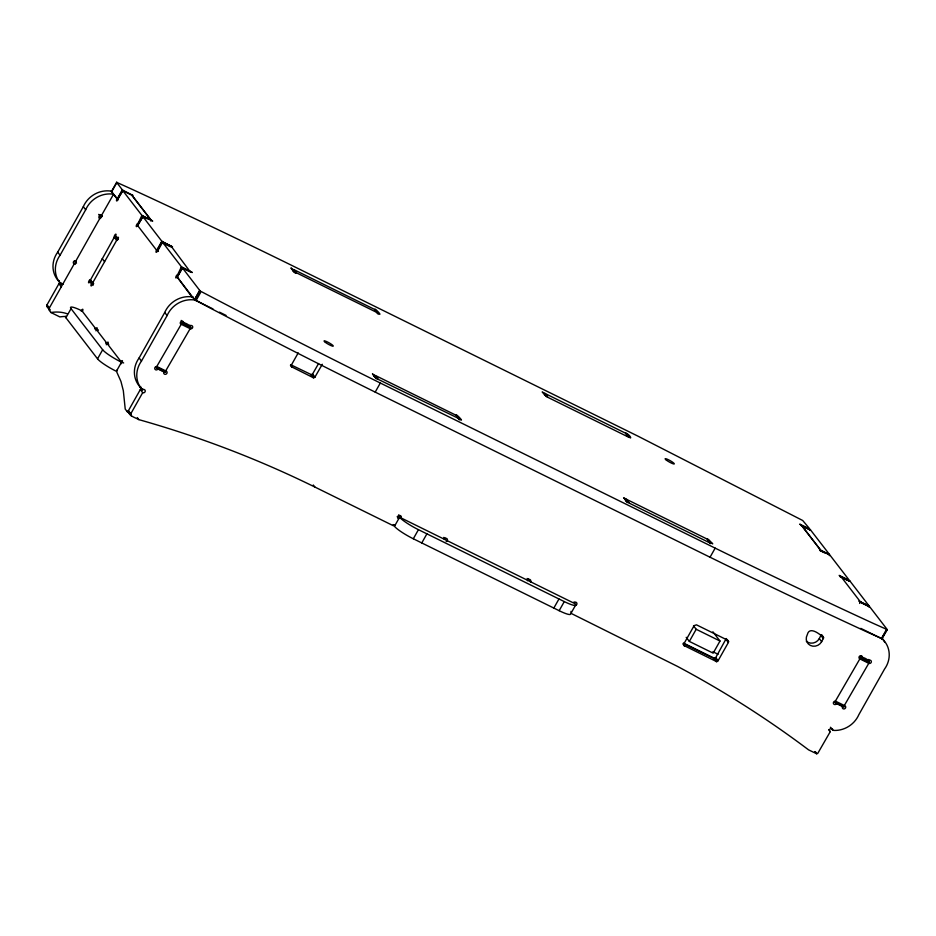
<?xml version="1.0" encoding="UTF-8"?>
<svg xmlns="http://www.w3.org/2000/svg" width="936" height="936" viewBox="0 0 936 936"><rect width="100%" height="100%" fill="white"/><g stroke="black" fill="none" stroke-linecap="round" stroke-linejoin="round"><path stroke-width="1.4" d="M860.792 628.372L882.449 639.042A24.43 22.71 -37.6 0 1 884.508 669.123L858.885 714.613A24.991 23.236 -37.6 0 1 833.871 730.431L832.829 730.033A1.767 1.638 -37.6 0 0 830.244 728.758A1.767 1.638 -37.6 0 0 830.255 731.671L817.748 753.41L816.449 753.667L808.587 749.865A1129.74 1050.438 -37.6 0 0 677.512 666.409L571.58 613.618L570.948 611.372M137.58 225.541A1.767 0.585 -63.8 0 1 136.328 226.547A1.767 0.585 -63.8 0 1 136.785 224.511A1.767 0.585 -63.8 0 1 138.037 223.517L141.909 215.42L122.908 190.815L118.275 197.835A1.767 0.585 -63.8 0 1 117.819 199.859A1.767 0.585 -63.8 0 1 116.567 200.866A1.767 0.585 -63.8 0 1 117.023 198.83L113.864 194.723L113.092 195.039L101.509 215.432A1.767 0.585 -63.8 0 1 101.053 217.468A1.767 0.585 -63.8 0 1 99.801 218.462A1.767 0.585 -63.8 0 1 100.257 216.438L98.678 214.379M183.316 268.035L182.227 267.649L177.044 276.799A1.767 0.585 -63.8 0 1 175.851 277.91A1.767 0.585 -63.8 0 1 176.307 275.874A1.767 0.585 -63.8 0 1 177.559 274.88L181.432 266.783L162.466 242.131L161.214 243.126M165.298 372.189L156.055 367.731L181.221 324.277C180.379 319.597 193.284 325.962 190.148 328.676L164.982 372.13M162.466 242.131L171.393 246.531L190.394 271.99L181.467 267.591M192.149 297.227L177.103 276.904L181.748 268.796M820.451 551.245L820.544 550.04L801.567 525.389L799.683 524.137L809.722 528.852L802.702 520.498L638.305 436.328L288.627 263.858A1450.449 221.902 29.4 0 0 130.233 188.464L116.544 182.298L122.546 190.09L132.959 195.39L131.871 195.168L150.836 219.82L152.72 221.071L142.646 216.333L161.834 241.254L172.54 246.858L162.15 242.073M859.611 603.439L860.067 601.403L841.09 576.751L839.159 575.394L849.28 580.238L830.103 555.317L819.445 549.666L829.471 554.451L829.39 555.645M843.921 706.809L834.678 702.351L859.845 658.897C859.014 654.217 871.907 660.582 868.772 663.308L843.605 706.762M868.912 607.008L868.994 605.814L850.028 581.151L841.09 576.751L840.329 577.067M46.858 306.119L50.029 310.167L47.034 306.517L47.022 304.832L58.91 283.748A1.767 1.638 -37.6 0 0 61.249 282.964M49.409 309.594L49.397 307.909L74.178 263.952A1.767 0.585 -63.8 0 0 75.418 262.946A1.767 0.585 -63.8 0 0 75.886 260.922L99.719 218.614A1.767 1.638 -37.6 0 1 99.532 215.83A1.767 1.638 -37.6 0 1 102.235 216.544M90.113 280.578L114.262 237.264C115.818 234.55 119.714 239.616 116.637 240.353L92.722 282.801L93.354 285.047L90.113 280.578L92.488 283.655M395.331 524.78L392.991 525.564L314.859 487.036A1129.74 1050.438 -37.6 0 0 138.891 419.644C135.685 417.702 127.822 415.865 128.443 410.647L141.184 388.03M130.818 415.409L130.818 413.724L142.693 392.64A1.767 1.638 -37.6 0 0 145.267 391.002A1.767 1.638 -37.6 0 0 142.693 389.727L141.71 389.177A24.43 22.71 -37.6 0 1 141.488 361.05L167.111 315.561A24.991 23.236 -37.6 0 1 194.887 300.023L200.058 290.839L182.227 267.649M626.57 435.614L625.938 433.368L545.197 393.553L543.488 393.682M707.99 541.429L707.359 539.183L626.617 499.368L624.909 499.485L627.272 502.573M683.409 643.605L714.262 658.558L715.736 657.61L726.219 638.563L728.594 641.64L728.36 642.505L718.111 660.687L716.625 661.635L683.888 645.489L683.888 643.816L694.138 625.622L696.478 624.838L727.728 640.247L728.594 641.64M806.294 641.195A8.482 7.897 -37.6 0 0 819.304 638.598L821.235 634.702L823.61 637.79L821.668 641.675A8.482 7.897 -37.6 0 1 810.377 645.442A8.482 7.897 -37.6 0 1 807.323 634.596C809.453 625.564 820.533 634.585 823.61 637.79M150.754 221.025L150.836 219.82L131.847 195.214L122.908 190.815M117.222 369.802L116.719 371.92L120.955 381.443L123.33 390.71L125.225 409.079L127.202 411.641L129.753 412.905M63.344 284.041A1.767 1.638 -37.6 0 0 61.273 283.924L57.927 280.285A24.43 22.71 -37.6 0 1 57.693 252.158L83.316 206.669A24.991 23.236 -37.6 0 1 111.091 191.131L111.817 191.482L116.941 182.38M61.015 284.135L60.29 283.374A24.43 22.71 -37.6 0 1 60.068 255.236L85.691 209.758A24.991 23.236 -37.6 0 1 113.467 194.208L111.091 191.131M118.111 199.649L111.419 191.552L116.696 182.309M117.175 198.994L122.3 189.891M117.421 199.192L122.546 190.09M117.737 199.415L122.862 190.312M71.042 308.658L102.667 349.748A17.608 2.691 29.4 0 0 121.493 362.22L116.368 371.311A17.608 2.691 29.4 0 1 97.543 358.839L65.918 317.749L71.042 308.658A17.608 2.691 29.4 0 1 81.97 310.857M158.43 251.445L156.698 250.357L137.522 225.436L142.705 216.286M137.522 225.436L142.857 216.298M142.459 217.503L137.732 225.389M156.698 250.357L161.834 241.254M156.944 250.555L162.068 241.453M157.26 250.778L162.396 241.675M157.634 251.012L162.759 241.909M97.543 358.839L102.667 349.748M177.501 276.834L181.994 268.866M142.436 389.938L139.335 386.1A24.43 22.71 -37.6 0 1 139.113 357.961L164.736 312.484A24.991 23.236 -37.6 0 1 192.512 296.934L193.237 297.285M882.18 638.726L868.432 632.619A1450.449 221.902 29.4 0 1 710.038 557.224L375.196 392.114A1450.449 221.902 29.4 0 1 210.073 307.979L194.536 299.579L199.66 290.476M194.688 299.731L199.719 290.534M195.25 300.152L200.058 290.839M195.624 300.386L200.374 291.061M196.022 300.62L201.146 291.517L215.198 298.888A1450.449 221.902 29.4 0 0 380.32 383.023L715.174 548.133A1450.449 221.902 29.4 0 0 873.569 623.516L887.305 629.635L869.638 606.68L867.906 605.592M298.21 352.907L291.377 365.028L291.377 366.713L313.267 377.699L314.917 377.138L322.288 364.279M375.196 392.114L380.32 383.023M575.734 604.878L570.609 613.969A17.608 2.691 29.4 0 1 559.155 610.693L413.314 538.773A17.608 2.691 29.4 0 1 394.477 526.301L399.602 517.198L398.291 515.49M413.314 538.773L418.439 529.671A17.608 2.691 29.4 0 1 399.602 517.198M421.773 542.938L426.898 533.848M553.831 608.061L558.967 598.97M559.155 610.693L564.291 601.591A17.608 2.691 29.4 0 0 575.219 603.79L573.897 602.082M710.038 557.224L715.174 548.133M712.881 631.788L719.995 641.031L713.162 653.152L689.352 641.417L696.185 629.284L693.517 625.821M881.408 638.574L886.532 629.472M881.724 638.691L886.848 629.6M881.969 638.773L887.305 629.635M290.885 364.806L311.337 374.646L312.554 374.061L318.579 363.531M809.698 530.15L810.471 529.846L829.471 554.451M850.028 581.151L842.88 578.319M861.997 602.761L858.92 601.076L868.994 605.814M58.64 281.057L58.898 280.835A1.767 1.638 -37.6 0 1 59.307 280.648M140.061 386.86L140.318 386.65A1.767 1.638 -37.6 0 1 140.728 386.451M171.077 246.472L161.94 242.213M127.202 411.641L128.443 410.647L130.818 413.724M801.017 525.517L810.471 529.846M377.243 312.987L374.798 309.535L294.068 269.72C290.476 268.737 294.337 273.757 296.431 272.809L377.173 312.612L378.039 314.005M374.178 375.465L376.553 378.542L458.593 418.427L459.447 419.819L456.218 415.338L375.488 375.535L373.768 375.652L376.143 378.741M546.273 396.56L629.109 437.416M709.734 542.26L712.752 543.839L708.447 539.393L707.3 539.066L710.529 543.219L627.693 502.375L625.318 499.297M545.688 395.39L544.541 395.062L547.63 396.747L545.044 393.401L542.178 391.985L546.718 396.478M627.108 501.205L625.962 500.877L629.039 502.562L626.465 499.204L623.598 497.788L628.138 502.281M98.362 330.092L94.665 328.501L96.595 329.858L106.879 343.219L105.78 342.997L108.763 344.46M804.843 527.413L809.944 529.928M141.909 215.42L150.836 219.82M141.991 215.877L147.092 218.392M820.626 550.508L825.727 553.024M141.944 216.228L147.046 218.743M820.568 550.848L824.394 552.743M141.827 216.625L144.378 217.877M840.785 576.693L849.712 581.104M840.563 576.833L849.49 581.233M161.694 242.436L170.621 246.847M101.743 215.572L99.754 214.59L101.334 216.649M181.432 266.783L192.301 272.54L189.271 270.96M181.525 267.24L190.453 271.651M860.149 601.871L869.076 606.271M860.09 602.211L869.029 606.622M181.35 267.988L183.901 269.24M212.963 308.938L194.887 300.023L192.512 296.934M219.504 312.168L226.032 315.397M181.759 322.709L190.687 327.109M860.395 657.329L869.322 661.74M181.713 323.049L190.64 327.46M860.336 657.68L869.263 662.08M181.596 323.446L190.523 327.857M860.219 658.078L869.146 662.477M181.221 324.277L190.148 328.676A1.767 1.638 -37.6 0 0 192.488 327.892A1.767 1.638 -37.6 0 0 191.857 325.646A1.767 1.638 -37.6 0 0 189.517 326.43M89.891 281.748L91.471 283.795A1.767 0.585 -63.8 0 0 91.014 285.831A1.767 0.585 -63.8 0 0 92.254 284.825A1.767 0.585 -63.8 0 0 92.722 282.801L90.347 279.712A1.767 0.585 -63.8 0 0 89.096 280.718A1.767 0.585 -63.8 0 0 88.639 282.754A1.767 0.585 -63.8 0 0 89.891 281.748L93.717 283.631M696.185 629.284L719.995 641.031M47.022 304.832L49.397 307.909L48.941 309.945L50.918 312.507L59.845 316.918A236.047 79.01 -63.8 0 1 64.935 316.462M156.815 367.415L165.754 371.814M835.45 702.035L844.377 706.446M156.581 367.649L165.508 372.048M835.204 702.269L844.143 706.68M157.938 368.971L163.882 371.908A1.767 1.638 -37.6 0 0 164.525 374.166A1.767 1.638 -37.6 0 0 166.865 373.382A1.767 1.638 -37.6 0 0 166.234 371.124L157.295 366.725A1.767 1.638 -37.6 0 0 154.955 367.509A1.767 1.638 -37.6 0 0 155.587 369.755A1.767 1.638 -37.6 0 0 157.938 368.971L156.347 366.924M836.562 703.603L842.517 706.54A1.767 1.638 -37.6 0 0 843.149 708.786A1.767 1.638 -37.6 0 0 845.489 708.002A1.767 1.638 -37.6 0 0 844.857 705.756L835.93 701.356A1.767 1.638 -37.6 0 0 833.59 702.129A1.767 1.638 -37.6 0 0 834.222 704.387A1.767 1.638 -37.6 0 0 836.562 703.603L834.982 701.544M712.881 651.737L718.064 654.299M106.33 344.787A1.767 0.585 -63.8 0 1 107.195 342.728A1.767 0.585 -63.8 0 1 108.178 342.33A1.767 0.585 -63.8 0 1 107.663 344.237L121.107 361.705L123.657 362.969M683.42 643.032L716.157 659.178M398.724 514.858L401.099 517.936L530.572 581.782A1.767 1.638 -37.6 0 0 529.729 579.442A1.767 1.638 -37.6 0 0 527.424 580.73M527.108 578.471L530.572 581.782L573.733 603.065A1.767 1.638 -37.6 0 1 576.073 602.281A1.767 1.638 -37.6 0 1 576.705 604.527A1.767 1.638 -37.6 0 1 574.365 605.311M418.439 529.671L564.291 601.591M127.507 411.7L130.057 412.951M81.21 311.173A1.767 0.585 -63.8 0 1 82.696 309.254A1.767 0.585 -63.8 0 1 82.368 311.372L95.811 328.829L97.695 330.08M90.979 281.97L90.184 280.999M47.034 306.517L47.666 307.078M128.454 412.32L129.086 412.893M377.173 312.612C386.474 319.656 368.152 301.076 377.98 313.583M458.593 418.427C468.292 425.693 449.233 406.727 459.389 419.386M801.544 525.435L820.544 550.04M860.605 656.066L862.185 658.125A1.767 1.638 -37.6 0 0 861.553 655.867A1.767 1.638 -37.6 0 0 859.213 656.651A1.767 1.638 -37.6 0 0 859.845 658.897L868.772 663.308A1.767 1.638 -37.6 0 0 871.123 662.524A1.767 1.638 -37.6 0 0 870.48 660.278A1.767 1.638 -37.6 0 0 868.14 661.05M821.796 634.912L823.376 636.96M821.012 635.556L823.376 638.644M819.304 638.598L821.668 641.675M626.57 433.941L628.933 437.018M707.99 539.744L710.354 542.833M626.804 434.76L628.384 436.82M708.224 540.575L710.588 543.652M830.419 727.237L832.783 730.314M828.676 729.612L830.255 731.671M815.314 751.643L816.894 753.702M814.87 751.62L816.449 753.667M725.997 639.417L728.36 642.505M715.736 657.61L718.111 660.687M715.116 658.265L717.491 661.354M714.706 658.464L717.07 661.553M714.262 658.558L716.625 661.635M713.817 658.534L716.18 661.612M686.193 637.311L689.352 641.417M682.941 644.015L684.52 646.062M293.202 269.556L295.577 272.645M374.622 375.371L376.997 378.448M292.757 269.65L295.132 272.727M528.196 578.694L530.572 581.782M443.769 537.381L445.349 539.44L444.249 539.218A1.767 1.638 -37.6 0 1 447.104 538.832A1.767 1.638 -37.6 0 1 446.191 541.546M312.554 374.061L314.917 377.138M312.191 374.353L314.566 377.43M311.782 374.552L314.157 377.629M311.337 374.646L313.712 377.723M310.892 374.611L313.267 377.699M290.429 365.227L292.009 367.275M397.168 516.66L398.748 518.72A1.767 1.638 -37.6 0 1 398.116 516.473A1.767 1.638 -37.6 0 1 400.456 515.689A1.767 1.638 -37.6 0 1 401.099 517.936M393.167 524.581L394.477 526.301M313.279 484.988L314.859 487.036M181.174 320.404L183.655 323.224A1.767 1.638 -37.6 0 0 182.578 321.282A1.767 1.638 -37.6 0 0 180.437 322.3A1.767 1.638 -37.6 0 0 181.139 324.418M115.303 236.41L117.679 239.487M114.894 236.609L117.269 239.686M83.316 206.669L85.691 209.758M164.736 312.484L167.111 315.561M102.223 258.628L104.598 261.717M162.302 369.86L163.882 371.908M74.938 261.109L76.518 263.168M57.693 252.158L60.068 255.236M139.113 357.961L141.488 361.05M58.91 283.748L61.273 286.837M142.693 392.64L140.33 389.563A1.767 1.638 -37.6 0 0 142.67 388.779M137.311 417.585L138.891 419.644M46.8 305.686L49.175 308.775M128.22 411.501L130.595 414.578M128.279 411.934L131.449 415.97M177.044 276.799L194.536 299.579M65.918 317.749A17.608 2.691 29.4 0 1 65.941 316.169M95.811 328.829A1.767 0.585 -63.8 0 1 97.145 328.138A1.767 0.585 -63.8 0 1 95.882 330.782M444.857 537.603A1.767 1.638 -37.6 0 1 444.226 538.259M157.798 249.187A1.767 0.585 -63.9 0 1 157.342 251.222A1.767 0.585 -63.9 0 1 156.09 252.229A1.767 0.585 -63.9 0 1 156.546 250.193M74.634 261.916A1.767 0.585 -63.8 0 1 75.886 260.922A1.767 1.638 -37.6 0 0 73.324 262.337A1.767 1.638 -37.6 0 0 75.477 264.022M121.107 361.705A1.767 0.585 -63.8 0 1 122.359 360.699A1.767 0.585 -63.8 0 1 121.891 362.735A1.767 0.585 -63.8 0 1 120.639 363.741M50.918 312.507A236.047 79.01 -63.8 0 1 67.439 313.899M881.911 637.907A24.43 22.71 -37.6 0 1 884.789 642.424M868.748 659.435A1.767 1.638 -37.6 0 1 868.117 660.102M189.844 325.178A1.767 1.638 -37.6 0 1 189.493 325.471M291.096 268.094C293.623 273.16 301.743 275.383 291.096 268.094M372.505 373.909C375.055 378.963 383.163 381.209 372.505 373.909M625.938 433.204C633.262 442.892 631.203 435.041 625.938 433.204M117.094 238.317L115.514 236.258A1.767 0.585 -63.8 0 0 115.97 234.234A1.767 0.585 -63.8 0 0 114.73 235.24A1.767 0.585 -63.8 0 0 114.262 237.264L116.637 240.353A1.767 0.585 -63.8 0 0 117.889 239.347A1.767 0.585 -63.8 0 0 118.346 237.311A1.767 0.585 -63.8 0 0 117.094 238.317M666.432 460.184A5.288 0.807 29.4 0 0 674.166 463.999A5.288 0.807 29.4 0 0 668.526 459.787A5.288 0.807 29.4 0 0 666.432 460.184M325.4 342.389A5.288 0.807 29.4 0 0 333.134 346.203A5.288 0.807 29.4 0 0 327.483 341.979A5.288 0.807 29.4 0 0 325.4 342.389"/></g></svg>
